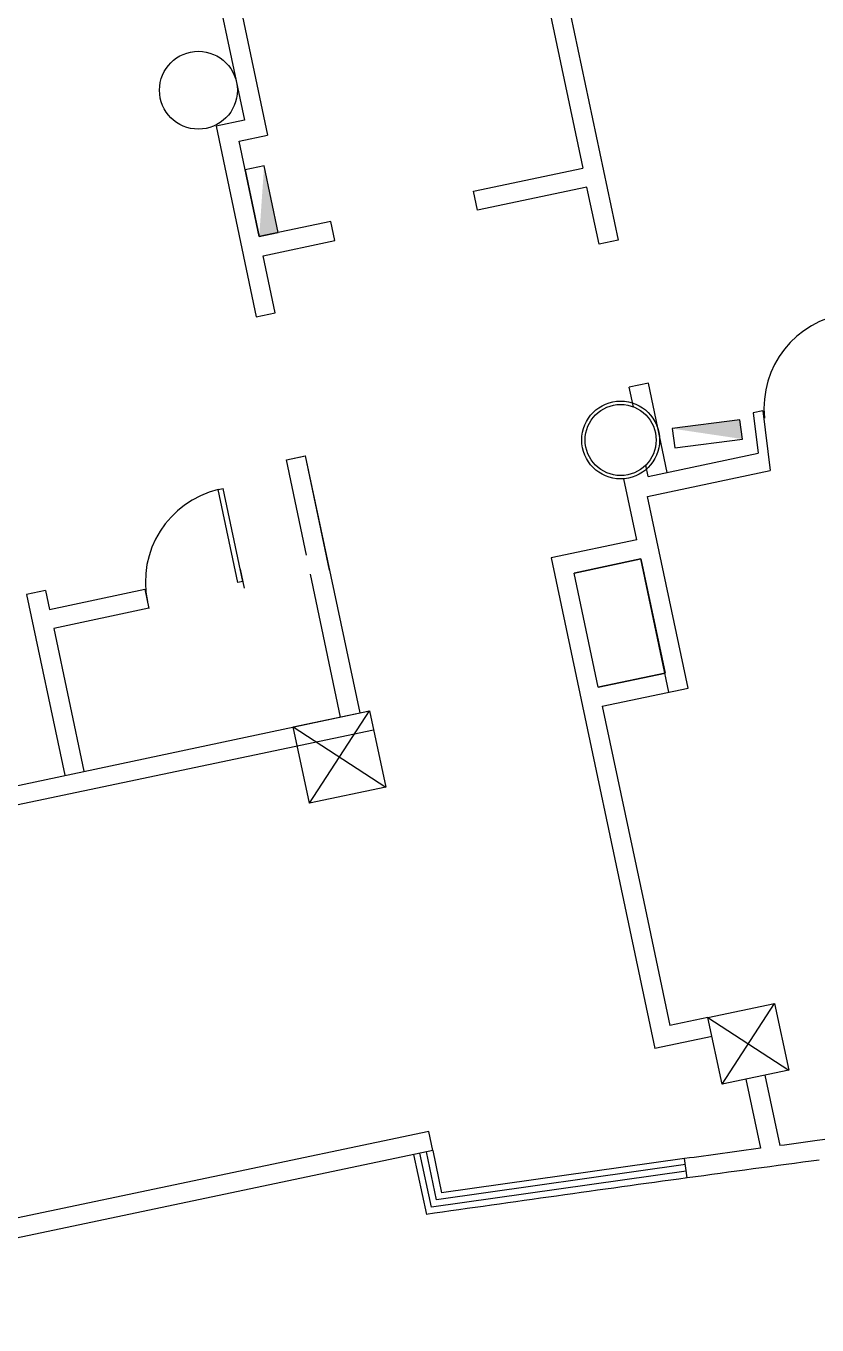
# Model space of a CAD drawing. Header units: millimetres. Extents: x -162945 to 7560, y -3558 to 130718.
# Drawn here: x -138087 to -129959, y -3558 to 9782 of the extents above; entities that cross this region are included whole.
import ezdxf

# ---------------------------------------------------------------- set-up
doc = ezdxf.new("R2010")
doc.units = ezdxf.units.MM
doc.header["$LTSCALE"] = 5
for name, color, linetype in [('A—\\M+5C3C5\\M+5B4B0', 135, 'Continuous'), ('A—\\M+5C7BD\\M+5CCE5', 7, 'Continuous'), ('E-COLS-F3$0$0S-COLS-I-P', 8, 'Continuous'), ('E-COLS-F3$0$0S-COLS-LINE', 4, 'Continuous')]:
    doc.layers.add(name, color=color, linetype=linetype)

msp = doc.modelspace()

# ---------------------------------------------------------------- linework, layer by layer
for p, q in [((-136111, 5021), (-136062, 5031)), ((-135909, 4067), (-136111, 5021)), ((-135860, 4077), (-136062, 5031)), ((-135860, 4077), (-135909, 4067)), ((-137887, 3985), (-137845, 3790))]:
    msp.add_line(p, q)
at = {"extrusion": (0, 0, -1)}
for points in [[(135640, 8345), (135835, 8304), (135690, 7619), (135495, 7661)], [(131446, 5647), (131420, 5449), (130726, 5540), (130752, 5738)]]:
    msp.add_lwpolyline(points, close=True, dxfattribs=at)
for centre, start, end in [((-129529, 5858), 97.4919, -173.9774), ((-135885, 4072), 103.4219, -168.0474)]:
    msp.add_arc(centre, 975, start, end)
for points in [[(135640, 8345), (135640, 8345), (135495, 7661), (135690, 7619)], [(131446, 5647), (131446, 5647), (130752, 5738), (130726, 5540)]]:
    msp.add_solid(points, dxfattribs=at)
at = {"layer": 'A—\\M+5C3C5\\M+5B4B0'}
for p, q in [((-129265, -1572), (-129959, -1663)), ((-134104, -1807), (-133973, -2422)), ((-133921, -2347), (-134039, -1793)), ((-133869, -2273), (-133973, -1779)), ((-133908, -1765), (-133816, -2202)), ((-131320, -1849), (-133816, -2202)), ((-131294, -2047), (-131320, -1849)), ((-131303, -1977), (-133921, -2347)), ((-131312, -1911), (-133869, -2273))]:
    msp.add_line(p, q, dxfattribs=at)
msp.add_arc((-62985, -499570), 502190, 97.81776, 98.12647, dxfattribs=at)
at = {"layer": 'A—\\M+5C7BD\\M+5CCE5'}
for p, q in [((-137209, 16242), (-135604, 8660)), ((-137371, 16043), (-135841, 8814)), ((-133441, 13411), (-132364, 8323)), ((-133245, 13452), (-132003, 7582)), ((-135841, 8814), (-136134, 8752)), ((-136134, 8752), (-135720, 6795)), ((-135897, 8598), (-135604, 8660)), ((-135690, 7619), (-135897, 8598)), ((-133488, 8085), (-132364, 8323)), ((-133447, 7890), (-133488, 8085)), ((-132323, 8128), (-133447, 7890)), ((-132313, 8079), (-132323, 8128)), ((-132199, 7541), (-132313, 8079)), ((-134956, 7775), (-135690, 7619)), ((-134914, 7579), (-134956, 7775)), ((-135651, 7423), (-134914, 7579)), ((-132003, 7582), (-132199, 7541)), ((-135527, 6836), (-135651, 7423)), ((-135720, 6795), (-135527, 6836)), ((-131692, 6115), (-131888, 6073)), ((-131845, 5870), (-131888, 6073)), ((-131498, 5196), (-131692, 6115)), ((-130516, 5829), (-130614, 5808)), ((-130614, 5808), (-130563, 5394)), ((-130516, 5829), (-130440, 5216)), ((-135411, 5327), (-135217, 5369)), ((-135411, 5327), (-135215, 5369)), ((-135217, 5369), (-134657, 2727)), ((-134968, 4195), (-135215, 5369)), ((-131694, 5155), (-130563, 5394)), ((-135205, 4349), (-135411, 5327)), ((-135205, 4349), (-135411, 5327)), ((-131694, 5155), (-131718, 5272)), ((-131701, 4949), (-130440, 5216)), ((-131811, 4505), (-131944, 5131)), ((-131284, 2982), (-131701, 4949)), ((-131811, 4505), (-132692, 4319)), ((-132692, 4319), (-131625, -720)), ((-131770, 4309), (-132455, 4164)), ((-131480, 2941), (-131770, 4309)), ((-135887, 4205), (-135846, 4009)), ((-134854, 2685), (-135163, 4153)), ((-137886, 3985), (-138081, 3944)), ((-137887, 3985), (-138081, 3944)), ((-138081, 3944), (-137688, 2089)), ((-138081, 3944), (-137688, 2089)), ((-137887, 3985), (-137845, 3790)), ((-137845, 3790), (-136866, 3997)), ((-136866, 3997), (-136866, 3997)), ((-136866, 3997), (-136824, 3801)), ((-136824, 3802), (-137802, 3594)), ((-137802, 3594), (-137492, 2130)), ((-137802, 3594), (-137492, 2130)), ((-132206, 2991), (-131521, 3136)), ((-132165, 2796), (-131284, 2982)), ((-142677, 1029), (-134557, 2748)), ((-142677, 1029), (-134557, 2748)), ((-132165, 2796), (-131740, 789)), ((-134516, 2552), (-141418, 1099)), ((-134516, 2552), (-141418, 1099)), ((-131740, 789), (-131471, -483)), ((-131080, -400), (-131471, -483)), ((-131038, -595), (-131625, -720)), ((-130690, -1033), (-130540, -1743)), ((-130494, -991), (-130341, -1716)), ((-133949, -1570), (-140242, -2894)), ((-133949, -1570), (-140242, -2894)), ((-133908, -1765), (-133949, -1570)), ((-133908, -1765), (-133949, -1570)), ((-133908, -1765), (-142427, -3558)), ((-133908, -1765), (-142427, -3558)), ((-131294, -2047), (-131320, -1849))]:
    msp.add_line(p, q, dxfattribs=at)
msp.add_lwpolyline([(-131521, 3136), (-132206, 2991), (-132455, 4164), (-131770, 4309)], close=True, dxfattribs=at)
for radius, start, end in [(487085, 97.64882, 97.69417), (487085, 97.71776, 97.81036), (486885, 97.64925, 97.8105)]:
    msp.add_arc((-65127, -484416), radius, start, end, dxfattribs=at)
at = {"layer": 'Defpoints'}
for p, q in [((-135174, 1800), (-134557, 2748)), ((-135340, 2583), (-134391, 1966)), ((-130935, -1085), (-130395, -255)), ((-131080, -400), (-130250, -940))]:
    msp.add_line(p, q, dxfattribs=at)
at = {"layer": 'E-COLS-F3$0$0S-COLS-I-P', "color": 9}
msp.add_lwpolyline([(-135340, 2583), (-134557, 2748), (-134391, 1966), (-135174, 1800)], close=True, dxfattribs=at)
at = {"layer": 'E-COLS-F3$0$0S-COLS-LINE', "color": 255}
for points in [[(-135340, 2583), (-134557, 2748), (-134391, 1966), (-135174, 1800)], [(-131080, -400), (-130395, -255), (-130250, -940), (-130935, -1085)]]:
    msp.add_lwpolyline(points, close=True, dxfattribs=at)
for centre, radius in [((-136315, 9122), 400), ((-131977, 5530), 400), ((-131977, 5530), 365)]:
    msp.add_circle(centre, radius, dxfattribs=at)

doc.saveas('drawing.dxf')
